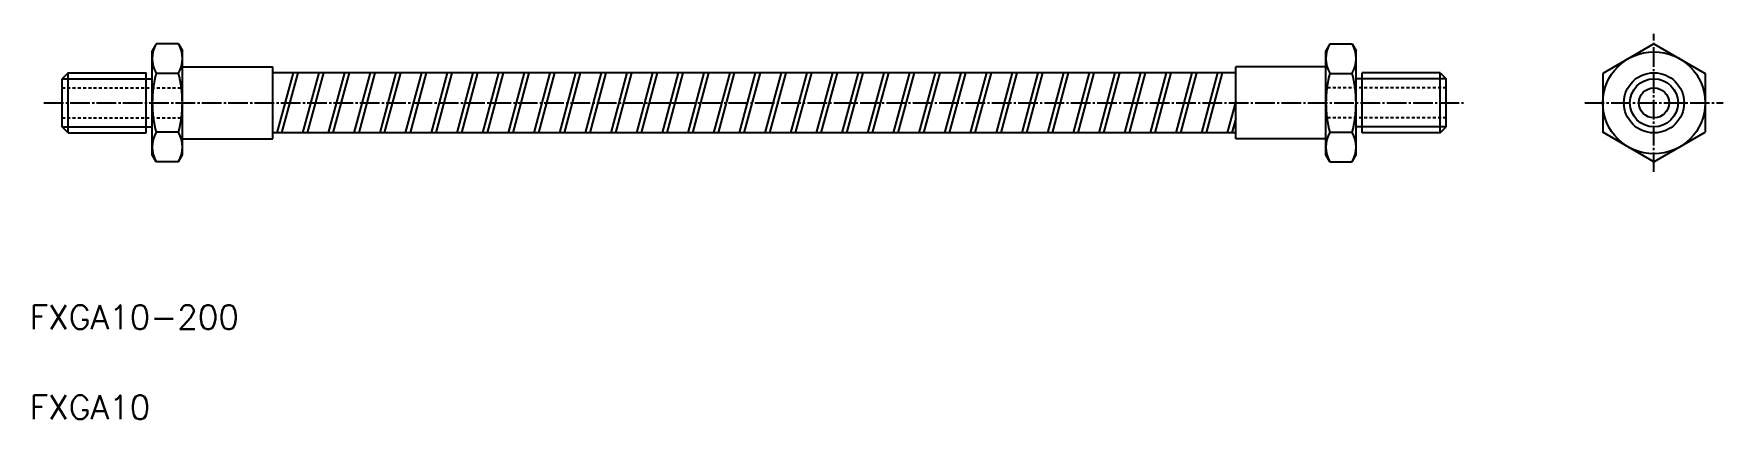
# Model space of a CAD drawing. Extents: x 144 to 425, y 43 to 107.
import ezdxf

# ---------------------------------------------------------------- set-up
doc = ezdxf.new("R2010")
doc.units = 0
doc.header["$LTSCALE"] = 0.25
doc.linetypes.add('CENTER', pattern=[17.5, 13, -1.5, 1.5, -1.5])
doc.linetypes.add('DASHED', pattern=[3.5, 2, -1.5])
doc.layers.get('0').update_dxf_attribs({"linetype": 'CONTINUOUS'})
doc.layers.add('CENTER', color=1, linetype='CENTER')
doc.layers.add('HATCH', color=3, linetype='CONTINUOUS')
doc.styles.get("Standard").update_dxf_attribs({"font": 'txt.shx'})

msp = doc.modelspace()

# ---------------------------------------------------------------- linework, layer by layer
at = {"color": 7, "linetype": 'CONTINUOUS'}
for p, q in [((164.36, 105.45), (163.7, 104.31)), ((163.7, 86.96), (163.7, 104.31)), ((168.04, 105.45), (164.36, 105.45)), ((168.04, 105.45), (168.7, 104.31)), ((168.7, 86.96), (168.7, 104.31)), ((359.36, 105.45), (358.7, 104.31)), ((358.7, 86.96), (358.7, 104.31)), ((359.36, 105.45), (363.04, 105.45)), ((363.04, 105.45), (363.7, 104.31)), ((363.7, 86.96), (363.7, 104.31)), ((413.2, 105.45), (404.7, 100.54)), ((413.2, 105.45), (421.7, 100.54)), ((168.7, 101.63), (183.7, 101.63)), ((183.7, 89.63), (183.7, 101.63)), ((343.7, 89.63), (343.7, 101.63)), ((358.7, 101.63), (343.7, 101.63)), ((149.7, 100.63), (148.7, 99.63)), ((148.7, 91.63), (148.7, 99.63)), ((149.7, 100.63), (162.7, 100.63)), ((149.7, 90.63), (149.7, 100.63)), ((162.7, 90.63), (162.7, 100.63)), ((162.7, 99.63), (163.7, 99.63)), ((168.04, 100.54), (164.36, 100.54)), ((343.7, 100.63), (183.7, 100.63)), ((359.36, 100.54), (363.04, 100.54)), ((364.7, 99.63), (363.7, 99.63)), ((364.7, 90.63), (364.7, 100.63)), ((377.7, 100.63), (364.7, 100.63)), ((377.7, 100.63), (378.7, 99.63)), ((377.7, 90.63), (377.7, 100.63)), ((378.7, 91.63), (378.7, 99.63)), ((404.7, 100.54), (404.7, 90.73)), ((421.7, 100.54), (421.7, 90.73)), ((149.7, 90.63), (148.7, 91.63)), ((149.7, 90.63), (162.7, 90.63)), ((162.7, 91.63), (163.7, 91.63)), ((168.04, 90.73), (164.36, 90.73)), ((343.7, 90.63), (183.7, 90.63)), ((359.36, 90.73), (363.04, 90.73)), ((364.7, 91.63), (363.7, 91.63)), ((377.7, 90.63), (364.7, 90.63)), ((377.7, 90.63), (378.7, 91.63)), ((413.2, 85.82), (404.7, 90.73)), ((413.2, 85.82), (421.7, 90.73)), ((168.7, 89.63), (183.7, 89.63)), ((358.7, 89.63), (343.7, 89.63)), ((164.36, 85.82), (163.7, 86.96)), ((168.04, 85.82), (164.36, 85.82)), ((168.04, 85.82), (168.7, 86.96)), ((359.36, 85.82), (358.7, 86.96)), ((359.36, 85.82), (363.04, 85.82)), ((363.04, 85.82), (363.7, 86.96))]:
    msp.add_line(p, q, dxfattribs=at)
at = {"color": 3}
for p, q in [((148.7, 99.63), (162.7, 99.63)), ((378.7, 99.63), (364.7, 99.63)), ((148.7, 91.63), (162.7, 91.63)), ((378.7, 91.63), (364.7, 91.63))]:
    msp.add_line(p, q, dxfattribs=at)
at = {"color": 3, "linetype": 'DASHED'}
for p, q in [((148.7, 98.13), (168.7, 98.13)), ((378.7, 98.13), (358.7, 98.13)), ((148.7, 93.13), (168.7, 93.13)), ((378.7, 93.13), (358.7, 93.13))]:
    msp.add_line(p, q, dxfattribs=at)
at = {"color": 7, "linetype": 'CONTINUOUS'}
for radius in [8.5, 5, 2.5]:
    msp.add_circle((413.2, 95.63), radius, dxfattribs=at)
at = {"color": 3}
msp.add_circle((413.2, 95.63), 4, dxfattribs=at)
at = {"color": 7, "linetype": 'CONTINUOUS'}
for centre, radius, start, end in [((168.61, 103), 4.91, 150, 210), ((163.79, 103), 4.91, 330, 30), ((363.61, 103), 4.91, 150, 210), ((358.79, 103), 4.91, 330, 30), ((182.34, 95.63), 18.64, 164.7385, 195.2615), ((150.06, 95.63), 18.64, 344.7385, 15.2615), ((377.34, 95.63), 18.64, 164.7385, 195.2615), ((345.06, 95.63), 18.64, 344.7385, 15.2615), ((168.61, 88.27), 4.91, 150, 210), ((163.79, 88.27), 4.91, 330, 30), ((363.61, 88.27), 4.91, 150, 210), ((358.79, 88.27), 4.91, 330, 30)]:
    msp.add_arc(centre, radius, start, end, dxfattribs=at)
at = {"layer": 'CENTER', "color": 1, "linetype": 'CENTER'}
for p, q in [((413.2, 84.13), (413.2, 107.13)), ((145.7, 95.63), (381.7, 95.63)), ((401.7, 95.63), (424.7, 95.63))]:
    msp.add_line(p, q, dxfattribs=at)
at = {"layer": 'HATCH'}
for p, q in [((187.09, 100.63), (184.41, 90.63)), ((187.86, 100.63), (185.18, 90.63)), ((191.35, 100.63), (188.68, 90.63)), ((192.13, 100.63), (189.45, 90.63)), ((195.62, 100.63), (192.94, 90.63)), ((196.4, 100.63), (193.72, 90.63)), ((199.89, 100.63), (197.21, 90.63)), ((200.66, 100.63), (197.99, 90.63)), ((204.16, 100.63), (201.48, 90.63)), ((204.93, 100.63), (202.25, 90.63)), ((208.42, 100.63), (205.74, 90.63)), ((209.2, 100.63), (206.52, 90.63)), ((212.69, 100.63), (210.01, 90.63)), ((213.47, 100.63), (210.79, 90.63)), ((216.96, 100.63), (214.28, 90.63)), ((217.73, 100.63), (215.05, 90.63)), ((221.22, 100.63), (218.54, 90.63)), ((222, 100.63), (219.32, 90.63)), ((225.49, 100.63), (222.81, 90.63)), ((226.27, 100.63), (223.59, 90.63)), ((229.76, 100.63), (227.08, 90.63)), ((230.53, 100.63), (227.85, 90.63)), ((234.02, 100.63), (231.34, 90.63)), ((234.8, 100.63), (232.12, 90.63)), ((238.29, 100.63), (235.61, 90.63)), ((239.07, 100.63), (236.39, 90.63)), ((242.56, 100.63), (239.88, 90.63)), ((243.33, 100.63), (240.65, 90.63)), ((246.82, 100.63), (244.14, 90.63)), ((247.6, 100.63), (244.92, 90.63)), ((251.09, 100.63), (248.41, 90.63)), ((251.87, 100.63), (249.19, 90.63)), ((255.36, 100.63), (252.68, 90.63)), ((256.13, 100.63), (253.46, 90.63)), ((259.63, 100.63), (256.95, 90.63)), ((260.4, 100.63), (257.72, 90.63)), ((263.89, 100.63), (261.21, 90.63)), ((264.67, 100.63), (261.99, 90.63)), ((268.16, 100.63), (265.48, 90.63)), ((268.94, 100.63), (266.26, 90.63)), ((272.43, 100.63), (269.75, 90.63)), ((273.2, 100.63), (270.52, 90.63)), ((276.69, 100.63), (274.01, 90.63)), ((277.47, 100.63), (274.79, 90.63)), ((280.96, 100.63), (278.28, 90.63)), ((281.74, 100.63), (279.06, 90.63)), ((285.23, 100.63), (282.55, 90.63)), ((286, 100.63), (283.32, 90.63)), ((289.49, 100.63), (286.81, 90.63)), ((290.27, 100.63), (287.59, 90.63)), ((293.76, 100.63), (291.08, 90.63)), ((294.54, 100.63), (291.86, 90.63)), ((298.03, 100.63), (295.35, 90.63)), ((298.8, 100.63), (296.12, 90.63)), ((302.29, 100.63), (299.61, 90.63)), ((303.07, 100.63), (300.39, 90.63)), ((306.56, 100.63), (303.88, 90.63)), ((307.34, 100.63), (304.66, 90.63)), ((310.83, 100.63), (308.15, 90.63)), ((311.6, 100.63), (308.92, 90.63)), ((315.09, 100.63), (312.42, 90.63)), ((315.87, 100.63), (313.19, 90.63)), ((319.36, 100.63), (316.68, 90.63)), ((320.14, 100.63), (317.46, 90.63)), ((323.63, 100.63), (320.95, 90.63)), ((324.41, 100.63), (321.73, 90.63)), ((327.9, 100.63), (325.22, 90.63)), ((328.67, 100.63), (325.99, 90.63)), ((332.16, 100.63), (329.48, 90.63)), ((332.94, 100.63), (330.26, 90.63)), ((336.43, 100.63), (333.75, 90.63)), ((337.21, 100.63), (334.53, 90.63)), ((340.7, 100.63), (338.02, 90.63)), ((341.47, 100.63), (338.79, 90.63)), ((343.7, 95.92), (342.28, 90.63)), ((343.7, 93.02), (343.06, 90.63))]:
    msp.add_line(p, q, dxfattribs=at)

# ---------------------------------------------------------------- texts
for s, p in [('FXGA10-200', (143.32, 57.96)), ('FXGA10', (143.32, 42.96))]:
    msp.add_text(s, height=4).set_placement(p)

doc.saveas('drawing.dxf')
